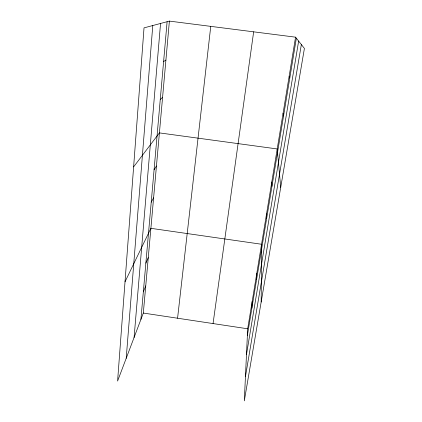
<?xml version="1.0" encoding="UTF-8"?>
<svg xmlns="http://www.w3.org/2000/svg" width="422" height="422" viewBox="0 0 422 422"><rect width="100%" height="100%" fill="white"/><g stroke="black" fill="none" stroke-linecap="round" stroke-linejoin="round"><path stroke-width="0.63" d="M261.171 302.015L261.561 244.254L150.886 228.323L125.017 281.801M256.618 279.39L256.75 273.535M251.897 308.018L252.129 301.688M295.564 37.173L247.682 328.785L244.306 400.9L304.41 48.435L295.564 37.173L169.391 21.1L144.023 27.873L117.59 381.082L143.322 313.061L169.391 21.1M126.21 358.299L152.78 25.536M134.085 337.479L160.545 23.463M140.906 319.443L167.107 21.712M177.572 318.22L210.752 26.37M213.052 323.568L253.648 31.835M247.366 335.543L296.36 38.186M246.469 354.649L298.644 41.092M245.44 376.714L301.355 44.542M143.338 291.839L145.748 285.889M145.859 263.138L148.27 257.663M151.224 202.196L153.613 197.797M154.077 169.797L156.451 166.015M133.621 166.885L159.41 132.893L277.212 148.95L280.72 187.368M160.249 99.634L162.591 97.282M163.599 61.575L165.915 60.051M143.322 313.061L247.682 328.785M289.165 76.139L289.787 78.059M283.056 113.36L283.521 116.113M271.779 182.04L271.968 186.218M266.567 213.78L266.635 218.57"/></g></svg>
